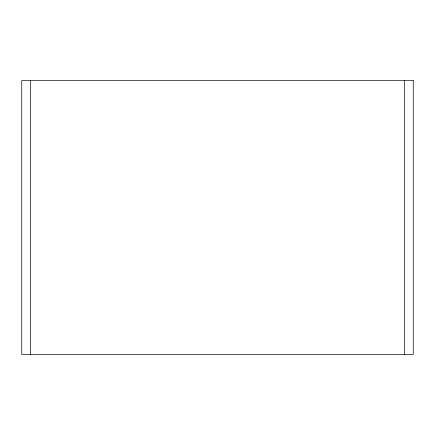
<?xml version="1.0" encoding="UTF-8"?>
<svg xmlns="http://www.w3.org/2000/svg" width="435" height="435" viewBox="0 0 435 435"><rect width="100%" height="100%" fill="white"/><g stroke="black" fill="none" stroke-linecap="round" stroke-linejoin="round"><path stroke-width="0.65" d="M404.441 80.475L404.441 354.525M30.559 80.475L30.559 354.525M413.25 80.475L21.75 80.475L21.75 354.525L413.25 354.525L413.25 80.475"/></g></svg>
